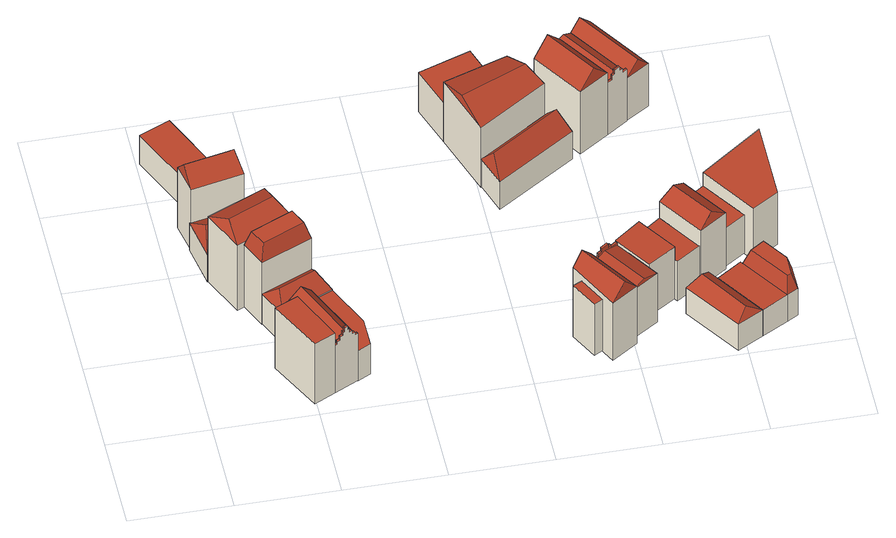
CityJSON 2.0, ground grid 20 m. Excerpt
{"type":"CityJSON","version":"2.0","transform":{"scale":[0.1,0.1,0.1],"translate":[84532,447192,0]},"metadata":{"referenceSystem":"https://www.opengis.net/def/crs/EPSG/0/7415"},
"CityObjects":{
"building1":{"type":"Building","geometry":[{"type":"Solid","lod":"2","boundaries":[[[[0,1,2,3]],[[4,5,6,7]],[[2,1,7,6]],[[0,3,5,4]],[[3,2,6,5]],[[1,0,4,7]]]],"semantics":{"surfaces":[{"type":"GroundSurface"},{"type":"RoofSurface"},{"type":"WallSurface"}],"values":[[0,1,2,2,2,2]]}}]},
"building2":{"type":"Building","geometry":[{"type":"Solid","lod":"2","boundaries":[[[[8,9,10,11]],[[10,9,12,13]],[[8,11,14,15]],[[11,10,13,14]],[[15,14,16,17]],[[14,13,16]],[[13,12,17,16]],[[17,12,18,19,20,21,22,23,24,25,26,27,28,29,30,31,15]],[[32,33,34,35,36,37,38,39,40,41,42,43,44,45,46,47,48,49]],[[23,22,42,41]],[[9,8,49,48]],[[31,30,34,33]],[[12,9,48,47]],[[24,23,41,40]],[[15,31,33,32]],[[25,24,40,39]],[[18,12,47,46]],[[26,25,39,38]],[[19,18,46,45]],[[8,15,32,49]],[[27,26,38,37]],[[20,19,45,44]],[[28,27,37,36]],[[21,20,44,43]],[[29,28,36,35]],[[22,21,43,42]],[[30,29,35,34]]]],"semantics":{"surfaces":[{"type":"GroundSurface"},{"type":"WallSurface"},{"type":"RoofSurface"}],"values":[[0,1,1,1,2,2,2,2,1,2,0,2,1,2,2,2,2,2,2,1,2,2,2,2,2,2,2]]}}]},
"building3":{"type":"Building","geometry":[{"type":"Solid","lod":"2","boundaries":[[[[50,51,52,53]],[[52,51,54,55]],[[50,53,56,57]],[[53,52,55,56]],[[51,50,57,54]],[[57,56,58,59]],[[56,55,58]],[[55,54,59,58]],[[54,57,59]]]],"semantics":{"surfaces":[{"type":"GroundSurface"},{"type":"WallSurface"},{"type":"RoofSurface"}],"values":[[0,1,1,1,1,2,2,2,2]]}}]},
"building4":{"type":"Building","geometry":[{"type":"Solid","lod":"2","boundaries":[[[[60,61,62,63]],[[62,61,64,65]],[[60,63,66,67]],[[63,62,65,66]],[[61,60,67,64]],[[67,66,68,69]],[[66,65,68]],[[65,64,69,68]],[[64,67,69]]]],"semantics":{"surfaces":[{"type":"GroundSurface"},{"type":"WallSurface"},{"type":"RoofSurface"}],"values":[[0,1,1,1,1,2,2,2,2]]}}]},
"building5":{"type":"Building","geometry":[{"type":"Solid","lod":"2","boundaries":[[[[70,71,72,73,74]],[[75,76,77,78,79]],[[73,72,78,77]],[[70,74,76,75]],[[72,71,79,78]],[[74,73,77,76]],[[71,70,75,79]]]],"semantics":{"surfaces":[{"type":"GroundSurface"},{"type":"RoofSurface"},{"type":"WallSurface"}],"values":[[0,1,2,2,2,2,2]]}}]},
"building6":{"type":"Building","geometry":[{"type":"Solid","lod":"2","boundaries":[[[[80,81,82,83]],[[82,81,84,85]],[[80,83,86,87]],[[81,80,87,84]],[[87,86,88,89]],[[85,84,89,88]],[[84,87,89]],[[88,86,90,91,92,93,94,95,96,97,98,99,100,101,102,103,104,105,106,107,85]],[[108,109,110,111,112,113,114,115,116,117,118,119,120,121,122,123,124,125,126,127,0,128]],[[95,94,122,121]],[[103,102,114,113]],[[96,95,121,120]],[[104,103,113,112]],[[82,85,108,128]],[[97,96,120,119]],[[83,82,128,0]],[[90,86,127,126]],[[105,104,112,111]],[[86,83,0,127]],[[98,97,119,118]],[[91,90,126,125]],[[106,105,111,110]],[[99,98,118,117]],[[92,91,125,124]],[[107,106,110,109]],[[100,99,117,116]],[[93,92,124,123]],[[85,107,109,108]],[[101,100,116,115]],[[94,93,123,122]],[[102,101,115,114]]]],"semantics":{"surfaces":[{"type":"GroundSurface"},{"type":"WallSurface"},{"type":"RoofSurface"}],"values":[[0,1,1,1,2,2,2,2,1,2,2,2,2,1,2,0,2,2,1,2,2,2,2,2,2,2,2,2,2,2,2]]}}]},
"building7":{"type":"Building","geometry":[{"type":"Solid","lod":"2","boundaries":[[[[129,130,131,132]],[[131,130,133,134]],[[129,132,135,136]],[[132,131,134,135]],[[130,129,136,133]],[[133,136,137,138]],[[136,135,139,137]],[[135,134,140,139]],[[134,133,138,140]],[[137,139,140,138]]]],"semantics":{"surfaces":[{"type":"GroundSurface"},{"type":"WallSurface"},{"type":"RoofSurface"}],"values":[[0,1,1,1,1,2,2,2,2,2]]}}]},
"building8":{"type":"Building","geometry":[{"type":"Solid","lod":"2","boundaries":[[[[141,142,143,144]],[[143,142,145,146]],[[141,144,147,148]],[[144,143,146,147]],[[142,141,148,145]],[[148,147,149,150]],[[147,146,149]],[[146,145,150,149]],[[145,148,150]]]],"semantics":{"surfaces":[{"type":"GroundSurface"},{"type":"WallSurface"},{"type":"RoofSurface"}],"values":[[0,1,1,1,1,2,2,2,2]]}}]},
"building9":{"type":"Building","geometry":[{"type":"Solid","lod":"2","boundaries":[[[[151,152,153,154,155]],[[156,157,158,159,160]],[[154,153,159,158]],[[151,155,157,156]],[[153,152,160,159]],[[155,154,158,157]],[[152,151,156,160]]]],"semantics":{"surfaces":[{"type":"GroundSurface"},{"type":"RoofSurface"},{"type":"WallSurface"}],"values":[[0,1,2,2,2,2,2]]}}]},
"building10":{"type":"Building","geometry":[{"type":"Solid","lod":"2","boundaries":[[[[161,162,163,164]],[[165,166,167,168]],[[163,162,168,167]],[[161,164,166,165]],[[164,163,167,166]],[[162,161,165,168]]]],"semantics":{"surfaces":[{"type":"GroundSurface"},{"type":"RoofSurface"},{"type":"WallSurface"}],"values":[[0,1,2,2,2,2]]}}]},
"building11":{"type":"Building","geometry":[{"type":"Solid","lod":"2","boundaries":[[[[169,170,171,172]],[[171,170,173,174]],[[169,172,175,176]],[[172,171,174,175]],[[170,169,176,173]],[[176,175,177]],[[175,174,178,177]],[[174,173,178]],[[173,176,177,178]]]],"semantics":{"surfaces":[{"type":"GroundSurface"},{"type":"WallSurface"},{"type":"RoofSurface"}],"values":[[0,1,1,1,1,2,2,2,2]]}}]},
"building12":{"type":"Building","geometry":[{"type":"Solid","lod":"2","boundaries":[[[[179,180,181,182]],[[183,184,185,186]],[[181,180,186,185]],[[179,182,184,183]],[[182,181,185,184]],[[180,179,183,186]]]],"semantics":{"surfaces":[{"type":"GroundSurface"},{"type":"RoofSurface"},{"type":"WallSurface"}],"values":[[0,1,2,2,2,2]]}}]},
"building13":{"type":"Building","geometry":[{"type":"Solid","lod":"2","boundaries":[[[[187,188,189,190]],[[191,192,193,194]],[[189,188,194,193]],[[187,190,192,191]],[[190,189,193,192]],[[188,187,191,194]]]],"semantics":{"surfaces":[{"type":"GroundSurface"},{"type":"RoofSurface"},{"type":"WallSurface"}],"values":[[0,1,2,2,2,2]]}}]},
"building14":{"type":"Building","geometry":[{"type":"Solid","lod":"2","boundaries":[[[[195,189,196,197]],[[196,189,198,199]],[[195,197,200,201]],[[197,196,199,200]],[[189,195,201,198]],[[201,200,202,203]],[[200,199,202]],[[199,198,203,202]],[[198,201,203]]]],"semantics":{"surfaces":[{"type":"GroundSurface"},{"type":"WallSurface"},{"type":"RoofSurface"}],"values":[[0,1,1,1,1,2,2,2,2]]}}]},
"building15":{"type":"Building","geometry":[{"type":"Solid","lod":"2","boundaries":[[[[204,205,206,207]],[[206,205,208,209]],[[204,207,210,211]],[[205,204,211,208]],[[211,210,212,213]],[[209,208,213,212]],[[208,211,213]],[[212,210,214,215,216,217,218,219,220,221,222,223,209]],[[224,225,226,227,228,229,230,231,232,233,234,235,236,171]],[[219,218,230,229]],[[220,219,229,228]],[[206,209,224,171]],[[221,220,228,227]],[[207,206,171,236]],[[214,210,235,234]],[[210,207,236,235]],[[222,221,227,226]],[[215,214,234,233]],[[223,222,226,225]],[[216,215,233,232]],[[209,223,225,224]],[[217,216,232,231]],[[218,217,231,230]]]],"semantics":{"surfaces":[{"type":"GroundSurface"},{"type":"WallSurface"},{"type":"RoofSurface"}],"values":[[0,1,1,1,2,2,2,2,1,2,2,1,2,0,2,1,2,2,2,2,2,2,2]]}}]},
"building16":{"type":"Building","geometry":[{"type":"Solid","lod":"2","boundaries":[[[[237,238,239,240]],[[239,238,241,242]],[[237,240,243,244]],[[240,239,242,243]],[[238,237,244,241]],[[244,243,245,246]],[[243,242,245]],[[242,241,246,245]],[[241,244,246]]]],"semantics":{"surfaces":[{"type":"GroundSurface"},{"type":"WallSurface"},{"type":"RoofSurface"}],"values":[[0,1,1,1,1,2,2,2,2]]}}]},
"building17":{"type":"Building","geometry":[{"type":"Solid","lod":"2","boundaries":[[[[247,248,236,249]],[[250,251,252,253]],[[236,248,253,252]],[[247,249,251,250]],[[249,236,252,251]],[[248,247,250,253]]]],"semantics":{"surfaces":[{"type":"GroundSurface"},{"type":"RoofSurface"},{"type":"WallSurface"}],"values":[[0,1,2,2,2,2]]}}]},
"building18":{"type":"Building","geometry":[{"type":"Solid","lod":"2","boundaries":[[[[254,255,249,256]],[[257,258,259,260]],[[249,255,260,259]],[[254,256,258,257]],[[256,249,259,258]],[[255,254,257,260]]]],"semantics":{"surfaces":[{"type":"GroundSurface"},{"type":"RoofSurface"},{"type":"WallSurface"}],"values":[[0,1,2,2,2,2]]}}]},
"building19":{"type":"Building","geometry":[{"type":"Solid","lod":"2","boundaries":[[[[261,262,263,264]],[[263,262,265,266]],[[261,264,267,268]],[[264,263,266,267]],[[262,261,268,265]],[[268,267,269,270]],[[267,266,269]],[[266,265,270,269]],[[265,268,270]]]],"semantics":{"surfaces":[{"type":"GroundSurface"},{"type":"WallSurface"},{"type":"RoofSurface"}],"values":[[0,1,1,1,1,2,2,2,2]]}}]},
"building20":{"type":"Building","geometry":[{"type":"Solid","lod":"2","boundaries":[[[[271,272,273,274]],[[273,272,275,276]],[[271,274,277,278]],[[274,273,276,277]],[[272,271,278,275]],[[278,277,279,280]],[[277,276,279]],[[276,275,280,279]],[[275,278,280]]]],"semantics":{"surfaces":[{"type":"GroundSurface"},{"type":"WallSurface"},{"type":"RoofSurface"}],"values":[[0,1,1,1,1,2,2,2,2]]}}]},
"building21":{"type":"Building","geometry":[{"type":"Solid","lod":"2","boundaries":[[[[281,282,256,283]],[[256,282,284,285]],[[281,283,286,287]],[[283,256,285,286]],[[282,281,287,284]],[[287,286,288,289]],[[286,285,288]],[[285,284,289,288]],[[284,287,289]]]],"semantics":{"surfaces":[{"type":"GroundSurface"},{"type":"WallSurface"},{"type":"RoofSurface"}],"values":[[0,1,1,1,1,2,2,2,2]]}}]},
"building22":{"type":"Building","geometry":[{"type":"Solid","lod":"2","boundaries":[[[[290,291,292,293]],[[292,291,294,295]],[[290,293,296,297]],[[291,290,297,294]],[[297,296,298,299]],[[295,294,299,298]],[[294,297,299]],[[298,296,300,301,302,303,304,305,306,307,308,309,295]],[[310,311,312,313,314,315,316,317,318,319,320,321,263,322]],[[305,304,316,315]],[[306,305,315,314]],[[292,295,310,322]],[[307,306,314,313]],[[293,292,322,263]],[[300,296,321,320]],[[296,293,263,321]],[[308,307,313,312]],[[301,300,320,319]],[[309,308,312,311]],[[302,301,319,318]],[[295,309,311,310]],[[303,302,318,317]],[[304,303,317,316]]]],"semantics":{"surfaces":[{"type":"GroundSurface"},{"type":"WallSurface"},{"type":"RoofSurface"}],"values":[[0,1,1,1,2,2,2,2,1,2,2,1,2,0,2,1,2,2,2,2,2,2,2]]}}]},
"building23":{"type":"Building","geometry":[{"type":"Solid","lod":"2","boundaries":[[[[323,324,325,326]],[[327,328,329,330]],[[325,324,330,329]],[[323,326,328,327]],[[326,325,329,328]],[[324,323,327,330]]]],"semantics":{"surfaces":[{"type":"GroundSurface"},{"type":"RoofSurface"},{"type":"WallSurface"}],"values":[[0,1,2,2,2,2]]}}]},
"building24":{"type":"Building","geometry":[{"type":"Solid","lod":"2","boundaries":[[[[331,332,283,333]],[[334,335,336,337]],[[283,332,337,336]],[[331,333,335,334]],[[333,283,336,335]],[[332,331,334,337]]]],"semantics":{"surfaces":[{"type":"GroundSurface"},{"type":"RoofSurface"},{"type":"WallSurface"}],"values":[[0,1,2,2,2,2]]}}]},
"building25":{"type":"Building","geometry":[{"type":"Solid","lod":"2","boundaries":[[[[338,339,340,341]],[[340,339,342,343]],[[338,341,344,345]],[[341,340,343,344]],[[339,338,345,342]],[[345,344,346,347]],[[344,343,346]],[[343,342,347,346]],[[342,345,347]]]],"semantics":{"surfaces":[{"type":"GroundSurface"},{"type":"WallSurface"},{"type":"RoofSurface"}],"values":[[0,1,1,1,1,2,2,2,2]]}}]},
"building26":{"type":"Building","geometry":[{"type":"Solid","lod":"2","boundaries":[[[[348,349,350,351,325]],[[351,350,352,353]],[[348,325,329,354]],[[350,349,355,352]],[[325,351,353,329]],[[349,348,354,355]],[[355,354,356,357]],[[354,329,358,356]],[[329,353,359,358]],[[353,352,360,359]],[[352,355,357,360]],[[356,358,359,360,357]]]],"semantics":{"surfaces":[{"type":"GroundSurface"},{"type":"WallSurface"},{"type":"RoofSurface"}],"values":[[0,1,1,1,1,1,2,2,2,2,2,2]]}}]},
"building27":{"type":"Building","geometry":[{"type":"Solid","lod":"2","boundaries":[[[[361,362,363,364]],[[365,366,367,368]],[[363,362,368,367]],[[361,364,366,365]],[[364,363,367,366]],[[362,361,365,368]]]],"semantics":{"surfaces":[{"type":"GroundSurface"},{"type":"RoofSurface"},{"type":"WallSurface"}],"values":[[0,1,2,2,2,2]]}}]}
},
"vertices":[
[237,43,9],[195,23,9],[142,129,9],[189,150,9],[237,43,163],[189,150,163],[142,129,163],[195,23,163],
[152,484,5],[178,425,5],[67,376,5],[51,464,5],[178,425,74],[67,376,74],[51,464,74],[152,484,74],[74,425,103],[165,454,96],[178,425,82],[174,435,82],[174,435,90],[169,444,90],[169,444,98],[167,449,98],[167,449,107],[163,459,107],[163,459,98],[161,464,98],[161,464,90],[156,474,90],[156,474,82],[152,484,82],[157,485,74],[157,485,82],[161,475,82],[161,475,90],[165,465,90],[165,465,98],[168,461,98],[168,461,107],[172,451,107],[172,451,98],[174,446,98],[174,446,90],[178,437,90],[178,437,82],[183,427,82],[183,427,74],[183,427,5],[157,485,5],
[54,464,4],[41,526,4],[130,544,4],[157,485,4],[41,526,159],[130,544,159],[157,485,159],[54,464,159],[144,515,195],[47,495,195],
[106,292,6],[68,376,6],[183,427,6],[220,343,6],[68,376,173],[183,427,173],[220,343,173],[106,292,173],[190,380,196],[99,339,196],
[6,700,5],[67,727,5],[130,582,5],[130,544,5],[79,534,5],[6,700,79],[79,534,79],[130,544,79],[130,582,79],[67,727,79],
[176,180,9],[224,202,9],[282,71,9],[234,48,9],[224,202,122],[282,71,122],[234,48,122],[176,180,122],[258,60,151],[202,186,151],[234,48,130],[240,51,130],[240,51,137],[246,54,137],[246,54,145],[252,57,145],[252,57,153],[255,58,153],[255,58,162],[261,61,162],[261,61,153],[264,63,153],[264,63,145],[270,65,145],[270,65,137],[276,68,137],[276,68,130],[282,71,130],[284,67,122],[284,67,130],[278,64,130],[278,64,137],[272,61,137],[272,61,145],[266,58,145],[266,58,153],[263,56,153],[263,56,162],[257,53,162],[257,53,153],[254,52,153],[254,52,145],[248,49,145],[248,49,137],[242,46,137],[242,46,130],[237,43,130],[237,43,122],[284,67,9],
[142,246,7],[119,298,7],[220,343,7],[243,291,7],[119,298,165],[220,343,165],[243,291,165],[142,246,165],[147,259,203],[132,293,203],[230,296,203],[215,330,203],
[169,186,9],[142,246,9],[243,291,9],[270,231,9],[142,246,86],[243,291,86],[270,231,86],[169,186,86],[242,254,118],[170,222,118],
[221,208,8],[270,230,8],[310,141,8],[310,80,8],[284,67,8],[221,208,85],[284,67,85],[310,80,85],[310,141,85],[270,230,85],
[692,99,10],[748,126,10],[774,73,10],[720,43,10],[692,99,141],[720,43,141],[774,73,141],[748,126,141],
[751,26,8],[698,131,8],[738,160,8],[803,60,8],[698,131,155],[738,160,155],[803,60,155],[751,26,155],[777,43,190],[718,145,183],
[774,73,8],[744,134,8],[785,155,8],[785,79,8],[774,73,124],[785,79,124],[785,155,124],[744,134,124],
[636,769,3],[664,684,3],[562,649,3],[533,734,3],[636,769,104],[533,734,104],[562,649,104],[664,684,104],
[606,519,3],[689,692,3],[742,608,3],[562,649,156],[689,692,156],[742,608,156],[606,519,156],[715,649,172],[584,586,178],
[851,108,8],[796,72,8],[740,156,8],[794,195,8],[796,72,132],[740,156,132],[794,195,132],[851,108,132],[767,175,143],[823,90,143],[794,195,138],[780,185,138],[780,185,145],[774,180,145],[774,180,153],[760,170,153],[760,170,145],[754,166,145],[754,166,138],[740,156,138],[738,160,132],[738,160,138],[751,170,138],[751,170,145],[758,175,145],[758,175,153],[771,184,153],[771,184,145],[777,189,145],[777,189,138],[791,199,138],[791,199,132],[791,199,8],
[628,453,6],[606,519,6],[747,611,6],[783,555,6],[606,519,76],[747,611,76],[783,555,76],[628,453,76],[758,579,115],[624,491,115],
[894,161,8],[840,125,8],[843,238,8],[894,161,141],[843,238,141],[791,199,141],[840,125,141],
[945,185,8],[898,154,8],[888,271,8],[945,185,109],[888,271,109],[843,238,109],[898,154,109],
[735,668,5],[792,706,5],[859,604,5],[801,566,5],[792,706,164],[859,604,164],[801,566,164],[735,668,164],[830,585,202],[764,687,202],
[906,118,9],[955,150,9],[1032,33,9],[981,5,9],[955,150,75],[1032,33,75],[981,5,75],[906,118,75],[1000,28,97],[937,125,97],
[1001,217,8],[947,181,8],[940,309,8],[947,181,152],[888,271,152],[940,309,152],[1001,217,152],[917,285,175],[971,204,175],
[778,727,5],[821,755,5],[899,636,5],[856,608,5],[821,755,128],[899,636,128],[856,608,128],[778,727,128],[877,622,146],[803,736,146],[856,608,138],[867,615,138],[867,615,148],[872,619,148],[872,619,157],[883,626,157],[883,626,148],[888,629,148],[888,629,138],[899,636,138],[901,632,128],[901,632,138],[891,625,138],[891,625,148],[885,622,148],[885,622,157],[875,615,157],[875,615,148],[869,611,148],[869,611,138],[859,604,138],[859,604,128],[901,632,5],
[968,130,8],[1017,163,8],[1084,62,8],[1032,33,8],[968,130,76],[1032,33,76],[1084,62,76],[1017,163,76],
[1042,251,8],[998,222,8],[983,340,8],[1042,251,106],[983,340,106],[940,309,106],[998,222,106],
[818,760,6],[864,790,6],[947,662,6],[901,632,6],[864,790,115],[947,662,115],[901,632,115],[818,760,115],[924,647,144],[841,775,144],
[1020,158,8],[1065,188,8],[1106,127,8],[1106,74,8],[1106,127,76],[1106,74,76],[1020,158,76],[1065,188,76],[1035,155,111],[1062,173,111],[1087,76,111],[1095,80,111],[1095,123,111],
[1055,231,7],[983,340,7],[1106,430,7],[1106,262,7],[1055,231,140],[1106,262,140],[1106,430,140],[983,340,140]
]}
